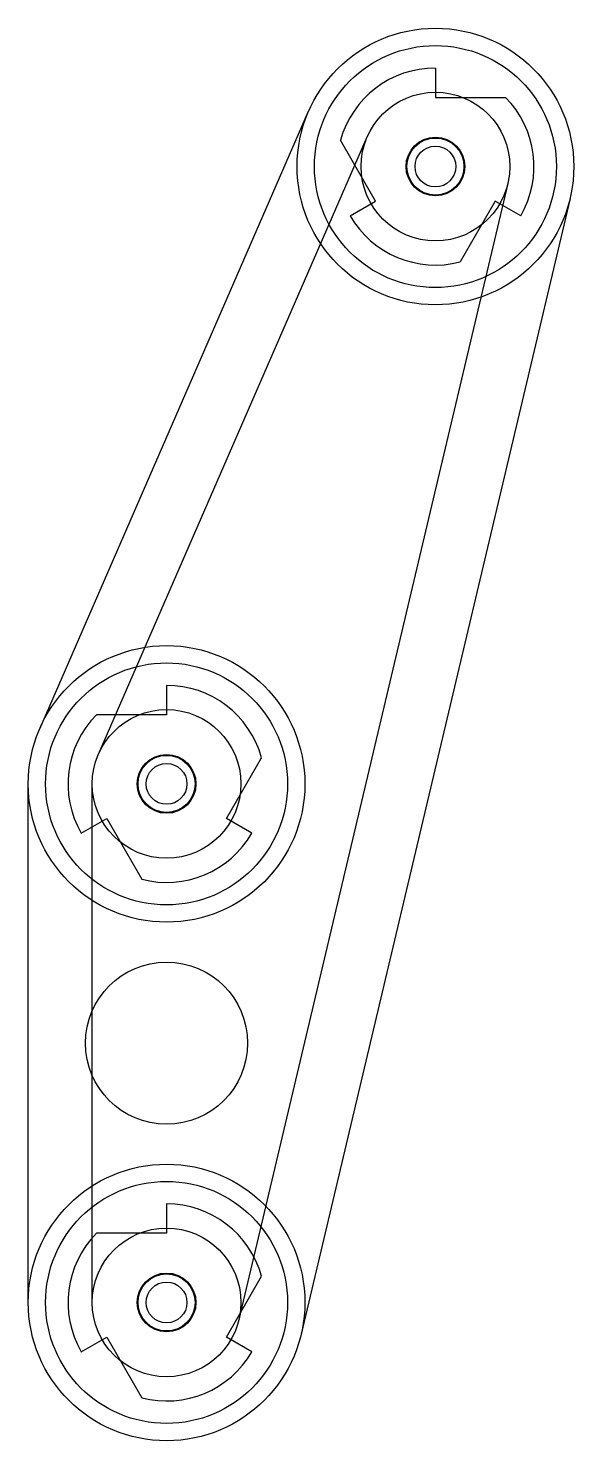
# Model space of a CAD drawing. Extents: x 13.16 to 14.74, y 34.5 to 38.58.
import ezdxf

# ---------------------------------------------------------------- set-up
doc = ezdxf.new("R2010")
doc.units = 0
doc.header["$LTSCALE"] = 5
doc.header["$MEASUREMENT"] = 0
for name, color, linetype in [('Z0_BOTCOMP', 4, 'Continuous'), ('Z0_CUT500', 4, 'Continuous'), ('Z0_RUBBER', 2, 'Continuous'), ('Z0_TOPCOMP', 6, 'Continuous')]:
    doc.layers.add(name, color=color, linetype=linetype)

msp = doc.modelspace()

# ---------------------------------------------------------------- linework, layer by layer
at = {"layer": 'Z0_BOTCOMP', "color": 4, "linetype": 'Continuous', "lineweight": 25}
for p, q in [((14.34, 38.4672), (14.34, 38.3822)), ((14.34, 38.3822), (14.5431, 38.3822)), ((14.1668, 38.0822), (14.0653, 38.2581)), ((14.0932, 38.0397), (14.1668, 38.0822)), ((14.5132, 38.0822), (14.4117, 37.9064)), ((14.5869, 38.0397), (14.5132, 38.0822)), ((13.5625, 36.6814), (13.5625, 36.5964)), ((13.5625, 36.5964), (13.3595, 36.5964)), ((13.7357, 36.2964), (13.8372, 36.4722)), ((13.3157, 36.2539), (13.3893, 36.2964)), ((13.3893, 36.2964), (13.4908, 36.1205)), ((13.8093, 36.2539), (13.7357, 36.2964)), ((13.5625, 35.1814), (13.5625, 35.0964)), ((13.5625, 35.0964), (13.3595, 35.0964)), ((13.7357, 34.7964), (13.8372, 34.9722)), ((13.3157, 34.7539), (13.3893, 34.7964)), ((13.3893, 34.7964), (13.4908, 34.6205)), ((13.8093, 34.7539), (13.7357, 34.7964))]:
    msp.add_line(p, q, dxfattribs=at)
for centre, radius in [((14.34, 38.1822), 0.085), ((14.34, 38.1822), 0.059), ((13.5625, 36.3964), 0.085), ((13.5625, 36.3964), 0.059), ((13.5625, 34.8964), 0.085), ((13.5625, 34.8964), 0.059)]:
    msp.add_circle(centre, radius, dxfattribs=at)
for centre, start, end in [((14.34, 38.1822), 90, 164.5679), ((14.34, 38.1822), -30, 44.5679), ((14.34, 38.1822), -150, -75.4321), ((13.5625, 36.3964), 15.4321, 90), ((13.5625, 36.3964), 135.4321, -150), ((13.5625, 36.3964), -104.5679, -30), ((13.5625, 34.8964), 15.4321, 90), ((13.5625, 34.8964), 135.4321, -150), ((13.5625, 34.8964), -104.5679, -30)]:
    msp.add_arc(centre, 0.285, start, end, dxfattribs=at)
at = {"layer": 'Z0_CUT500', "color": 5, "linetype": 'Continuous', "lineweight": 25}
for centre, radius in [((14.34, 38.1822), 0.0825), ((13.5625, 36.3964), 0.0825), ((13.5625, 35.6464), 0.2344), ((13.5625, 34.8964), 0.0825)]:
    msp.add_circle(centre, radius, dxfattribs=at)
at = {"layer": 'Z0_RUBBER', "color": 2, "linetype": 'Continuous', "lineweight": 25}
for p, q in [((13.1958, 36.556), (13.9733, 38.3419)), ((13.3654, 36.4822), (14.1429, 38.2681)), ((14.5493, 38.1327), (13.7717, 34.8468)), ((14.7293, 38.0901), (13.9518, 34.8042)), ((13.1625, 34.8964), (13.1625, 36.3964)), ((13.3475, 34.8964), (13.3475, 36.3964))]:
    msp.add_line(p, q, dxfattribs=at)
for centre, radius in [((14.34, 38.1822), 0.4), ((14.34, 38.1822), 0.215), ((13.5625, 36.3964), 0.4), ((13.5625, 36.3964), 0.215), ((13.5625, 34.8964), 0.4), ((13.5625, 34.8964), 0.215)]:
    msp.add_circle(centre, radius, dxfattribs=at)
at = {"layer": 'Z0_TOPCOMP', "color": 6, "linetype": 'Continuous', "lineweight": 25}
for centre in [(14.34, 38.1822), (13.5625, 36.3964), (13.5625, 34.8964)]:
    msp.add_circle(centre, 0.35, dxfattribs=at)

doc.saveas('drawing.dxf')
